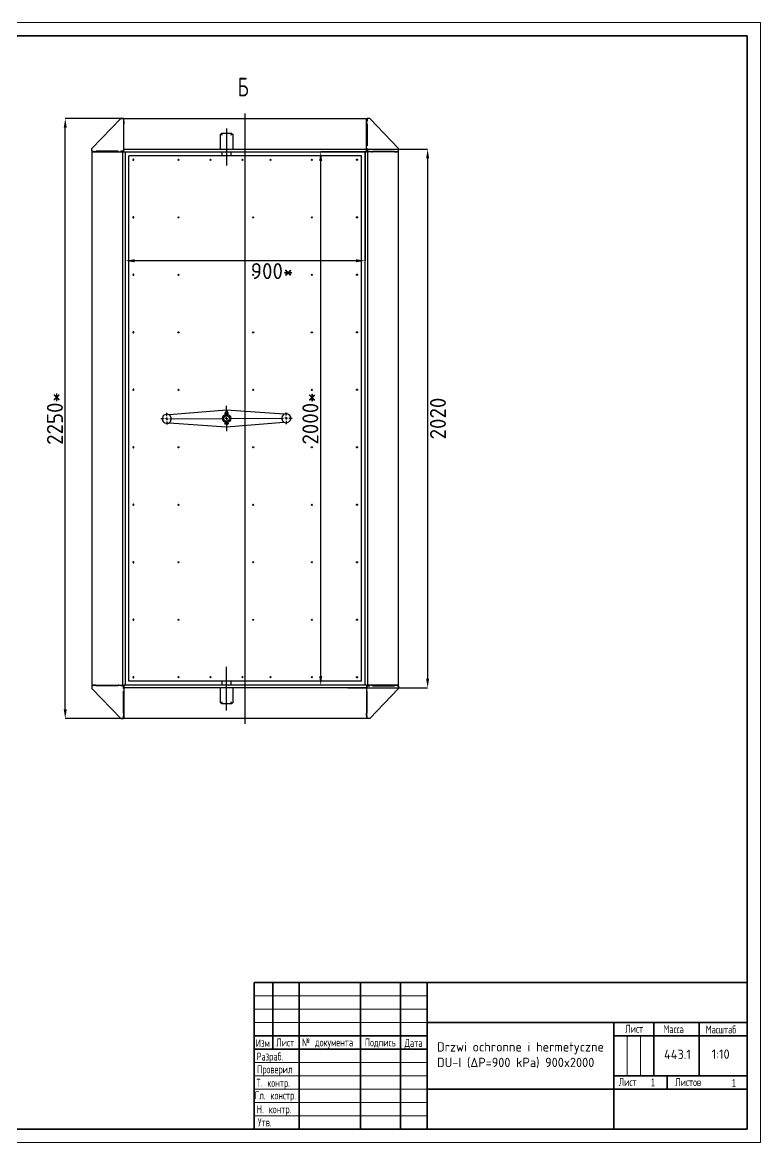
# Model space of a CAD drawing. Header units: millimetres. Extents: x 0 to 594, y 0 to 420.
# Drawn here: x 317.1 to 594, y 0 to 420 of the extents above; entities that cross this region are included whole.
import ezdxf

# ---------------------------------------------------------------- set-up
doc = ezdxf.new("R2010")
doc.units = ezdxf.units.MM
doc.header["$PDSIZE"] = -1
doc.layers.add('FORMAT', color=7, linetype='Continuous')
doc.layers.add('HIDDEN', color=30, linetype='Continuous')
doc.styles.add('GOST-2.304_Type-B', font='')
doc.styles.add('SLDTEXTSTYLE0', font='TXT', dxfattribs={"width": 0.7, "bigfont": 'bigfont'})
doc.styles.add('SLDTEXTSTYLE1', font='TXT', dxfattribs={"width": 0.7})
doc.styles.get('GOST-2.304_Type-B').set_extended_font_data('GOST Common')
doc.dimstyles.new('SLDDIMSTYLE0', dxfattribs={"dimtxt": 3.5, "dimasz": 3.5, "dimexe": 0, "dimexo": 0.0625, "dimgap": 0.875, "dimtad": 2, "dimdec": 1, "dimlfac": 10, "dimrnd": 1e-09, "dimzin": 12, "dimdsep": 46, "dimtxsty": 'SLDTEXTSTYLE1', "dimsah": 1, "dimcen": 0.09, "dimadec": 0, "dimazin": 3, "dimtfac": 1, "dimtdec": 1, "dimtmove": 0, "dimatfit": 0, "dimfxl": 1, "dimfrac": 2, "dimtolj": 1, "dimtzin": 12, "dimarcsym": 0})

# ---------------------------------------------------------------- blocks, each defined once
blk = doc.blocks.new('_D_13')
at = {"layer": 'Defpoints', "color": 0, "transparency": 16777216}
for p in [(429.02, 371.48), (446.2, 371.48), (446.2, 171.48)]:
    blk.add_point(p, dxfattribs=at)
at = {"layer": 'FORMAT', "color": 0, "lineweight": -2, "transparency": 16777216}
for p, q in [((446.14, 371.48), (429.02, 371.48)), ((429.02, 174.98), (429.02, 367.98)), ((446.14, 171.48), (429.02, 171.48))]:
    blk.add_line(p, q, dxfattribs=at)
at = {"layer": 'FORMAT', "color": 0, "transparency": 16777216}
for points in [[(428.44, 367.98), (429.6, 367.98), (429.02, 371.48)], [(428.44, 174.98), (429.6, 174.98), (429.02, 171.48)]]:
    blk.add_solid(points, dxfattribs=at)
at = {"layer": 'FORMAT', "color": 0, "transparency": 16777216, "insert": (422.14, 271.48), "char_height": 6, "attachment_point": 2, "rotation": 90, "style": 'GOST-2.304_Type-B'}
blk.add_mtext('\\A1;2000*', dxfattribs=at)
blk = doc.blocks.new('_D_14')
at = {"layer": 'Defpoints', "color": 0, "transparency": 16777216}
for p in [(355.7, 371.48), (445.7, 371.48), (355.7, 330.63)]:
    blk.add_point(p, dxfattribs=at)
at = {"layer": 'FORMAT', "color": 0, "lineweight": -2, "transparency": 16777216}
for p, q in [((355.7, 371.42), (355.7, 330.63)), ((445.7, 371.42), (445.7, 330.63)), ((442.2, 330.63), (359.2, 330.63))]:
    blk.add_line(p, q, dxfattribs=at)
at = {"layer": 'FORMAT', "color": 0, "transparency": 16777216}
for points in [[(359.2, 331.21), (359.2, 330.05), (355.7, 330.63)], [(442.2, 331.21), (442.2, 330.05), (445.7, 330.63)]]:
    blk.add_solid(points, dxfattribs=at)
at = {"layer": 'FORMAT', "color": 0, "transparency": 16777216, "insert": (410.77, 329.75), "char_height": 6, "attachment_point": 2, "style": 'GOST-2.304_Type-B'}
blk.add_mtext('\\A1;900*', dxfattribs=at)
blk = doc.blocks.new('_D_19')
at = {"layer": 'Defpoints', "color": 0, "transparency": 16777216}
for p in [(333.2, 383.98), (355.2, 383.98), (355.2, 158.98)]:
    blk.add_point(p, dxfattribs=at)
at = {"layer": 'FORMAT', "color": 0, "lineweight": -2, "transparency": 16777216}
for p, q in [((355.14, 383.98), (333.2, 383.98)), ((333.2, 162.48), (333.2, 380.48)), ((355.14, 158.98), (333.2, 158.98))]:
    blk.add_line(p, q, dxfattribs=at)
at = {"layer": 'FORMAT', "color": 0, "transparency": 16777216}
for points in [[(332.62, 380.48), (333.78, 380.48), (333.2, 383.98)], [(332.62, 162.48), (333.78, 162.48), (333.2, 158.98)]]:
    blk.add_solid(points, dxfattribs=at)
at = {"layer": 'FORMAT', "color": 0, "transparency": 16777216, "insert": (326.33, 271.48), "char_height": 6, "attachment_point": 2, "rotation": 90, "style": 'GOST-2.304_Type-B'}
blk.add_mtext('\\A1;2250*', dxfattribs=at)
blk = doc.blocks.new('SW_CENTERMARKSYMBOL_3')
at = {"layer": 'FORMAT', "color": 0}
for p, q in [((22.39, 1.11), (22.38, 4.86)), ((0, 0), (-0.5, 0)), ((0, 1), (-0.01, 2.2)), ((0, 0), (0, 0.5)), ((0, 0), (0, -0.5)), ((0, 0), (0.5, 0)), ((1, 0), (21.4, 0.1)), ((22.4, 0.11), (21.9, 0.1)), ((22.4, 0.11), (22.4, 0.61)), ((22.4, 0.11), (22.4, -0.39)), ((22.4, 0.11), (22.9, 0.11)), ((23.4, 0.11), (43.8, 0.21)), ((44.8, 0.21), (44.3, 0.21)), ((44.79, 1.21), (44.79, 2.41)), ((44.8, 0.21), (44.8, 0.71)), ((44.8, 0.21), (45.3, 0.22)), ((44.8, 0.21), (44.8, -0.29)), ((45.8, 0.22), (47, 0.22)), ((-1, 0), (-2.2, -0.01)), ((0, -1), (0.01, -2.2)), ((22.4, -0.89), (22.42, -4.64)), ((44.8, -0.79), (44.81, -1.99))]:
    blk.add_line(p, q, dxfattribs=at)
blk = doc.blocks.new('*D54')
at = {"layer": 'Defpoints', "color": 0, "transparency": 16777216}
for p in [(443.82, 372.48), (439.13, 170.48), (469.12, 170.48)]:
    blk.add_point(p, dxfattribs=at)
at = {"layer": 'FORMAT', "color": 0, "lineweight": -2, "transparency": 16777216}
for p, q in [((443.88, 372.48), (469.12, 372.48)), ((469.12, 368.98), (469.12, 173.98)), ((439.19, 170.48), (469.12, 170.48))]:
    blk.add_line(p, q, dxfattribs=at)
at = {"layer": 'FORMAT', "color": 0, "transparency": 16777216}
for points in [[(468.53, 368.98), (469.7, 368.98), (469.12, 372.48)], [(468.53, 173.98), (469.7, 173.98), (469.12, 170.48)]]:
    blk.add_solid(points, dxfattribs=at)
at = {"layer": 'FORMAT', "color": 0, "transparency": 16777216, "insert": (472.99, 271.48), "char_height": 6, "attachment_point": 5, "rotation": 90, "style": 'GOST-2.304_Type-B'}
blk.add_mtext('\\A1;2020', dxfattribs=at)

msp = doc.modelspace()

# ---------------------------------------------------------------- linework, layer by layer
at = {"color": 7, "linetype": 'Continuous', "lineweight": 35}
for p, q in [((20, 415), (589, 415)), ((589, 415), (589, 5)), ((404, 5), (404, 60)), ((404, 60), (589, 60)), ((411, 60), (411, 35)), ((421, 60), (421, 5)), ((444, 60), (444, 5)), ((459, 60), (459, 5)), ((469, 60), (469, 5)), ((469, 45), (589, 45)), ((539, 5), (539, 45)), ((554, 45), (554, 25)), ((571, 45), (571, 25)), ((404, 40), (469, 40)), ((539, 40), (589, 40)), ((404, 35), (469, 35)), ((539, 25), (589, 25)), ((559, 25), (559, 20)), ((469, 20), (589, 20)), ((20, 5), (589, 5))]:
    msp.add_line(p, q, dxfattribs=at)
at = {"color": 7, "linetype": 'Continuous', "lineweight": 18}
for p, q in [((404, 55), (469, 55)), ((404, 50), (469, 50)), ((404, 45), (469, 45)), ((544, 40), (544, 25)), ((549, 40), (549, 25)), ((404, 30), (469, 30)), ((404, 25), (469, 25)), ((404, 20), (469, 20)), ((404, 15), (469, 15)), ((404, 10), (469, 10))]:
    msp.add_line(p, q, dxfattribs=at)
at = {"layer": 'FORMAT'}
for p, q in [((343.201, 372.685), (354.001, 383.985)), ((354.001, 383.985), (355.001, 383.985)), ((355.001, 383.985), (355.001, 382.985)), ((355.001, 382.985), (355.201, 382.985)), ((355.201, 383.985), (446.201, 383.985)), ((355.201, 383.525), (355.201, 383.985)), ((355.201, 373.885), (355.201, 383.525)), ((355.201, 382.985), (355.201, 381.985)), ((400.701, 157.012), (400.701, 385.848)), ((446.201, 383.525), (446.201, 383.985)), ((446.201, 373.885), (446.201, 383.525)), ((446.201, 382.985), (446.201, 381.985)), ((446.401, 382.985), (446.201, 382.985)), ((446.401, 383.985), (446.401, 382.985)), ((447.401, 383.985), (446.401, 383.985)), ((458.201, 372.685), (447.401, 383.985)), ((355.201, 381.985), (355.001, 381.985)), ((355.001, 381.985), (355.001, 373.685)), ((391.407, 378.119), (391.401, 378.114)), ((391.401, 372.485), (391.401, 378.114)), ((391.772, 378.485), (395.63, 378.485)), ((393.701, 380.203), (393.701, 366.365)), ((396.001, 378.114), (396.001, 372.485)), ((446.201, 381.985), (446.401, 381.985)), ((446.401, 381.985), (446.401, 373.685)), ((355.201, 374.285), (355.001, 374.285)), ((355.001, 373.985), (355.201, 373.985)), ((355.201, 372.485), (355.201, 373.885)), ((446.401, 374.285), (446.201, 374.285)), ((446.201, 373.985), (446.401, 373.985)), ((446.201, 372.485), (446.201, 373.885)), ((343.201, 371.685), (343.201, 372.685)), ((343.701, 371.685), (343.201, 371.685)), ((343.201, 371.485), (343.201, 171.485)), ((343.201, 371.485), (343.661, 371.485)), ((343.661, 371.485), (353.301, 371.485)), ((343.701, 371.485), (343.701, 371.685)), ((344.701, 371.485), (343.701, 371.485)), ((353.001, 371.685), (344.701, 371.685)), ((344.701, 371.685), (344.701, 371.485)), ((352.901, 371.685), (352.901, 371.485)), ((353.001, 371.485), (353.001, 371.685)), ((353.301, 371.485), (353.001, 371.485)), ((353.301, 371.485), (354.701, 371.485)), ((354.001, 371.685), (354.001, 371.485)), ((355.001, 371.685), (354.001, 371.685)), ((354.701, 371.485), (354.701, 171.485)), ((354.701, 371.485), (355.161, 371.485)), ((355.001, 373.685), (355.201, 373.685)), ((355.201, 372.685), (355.001, 372.685)), ((355.001, 372.685), (355.001, 371.685)), ((355.161, 371.485), (355.701, 371.485)), ((355.201, 372.485), (446.201, 372.485)), ((355.201, 372.025), (355.201, 372.485)), ((355.201, 371.485), (355.201, 372.025)), ((355.201, 371.485), (446.201, 371.485)), ((355.701, 371.485), (355.701, 171.485)), ((357.101, 172.985), (357.101, 369.985)), ((357.323, 369.985), (357.101, 369.985)), ((373.65, 369.985), (357.323, 369.985)), ((373.727, 369.985), (373.65, 369.985)), ((427.674, 369.985), (373.727, 369.985)), ((391.951, 371.485), (391.951, 369.985)), ((395.451, 369.985), (395.451, 371.485)), ((427.752, 369.985), (427.674, 369.985)), ((444.078, 369.985), (427.752, 369.985)), ((444.301, 369.985), (444.078, 369.985)), ((444.301, 172.985), (444.301, 369.985)), ((446.241, 371.485), (445.701, 371.485)), ((445.701, 171.485), (445.701, 371.485)), ((446.401, 373.685), (446.201, 373.685)), ((446.201, 372.685), (446.401, 372.685)), ((446.201, 372.025), (446.201, 372.485)), ((446.201, 371.485), (446.201, 372.025)), ((446.701, 371.485), (446.241, 371.485)), ((446.401, 372.685), (446.401, 371.685)), ((446.401, 371.685), (447.401, 371.685)), ((446.701, 171.485), (446.701, 371.485)), ((448.101, 371.485), (446.701, 371.485)), ((447.401, 371.685), (447.401, 371.485)), ((448.101, 371.485), (448.401, 371.485)), ((457.741, 371.485), (448.101, 371.485)), ((448.401, 371.685), (456.701, 371.685)), ((448.401, 371.485), (448.401, 371.685)), ((448.501, 371.485), (448.501, 371.685)), ((456.701, 371.685), (456.701, 371.485)), ((456.701, 371.485), (457.701, 371.485)), ((457.701, 371.685), (458.201, 371.685)), ((457.701, 371.485), (457.701, 371.685)), ((458.201, 371.485), (457.741, 371.485)), ((458.201, 371.685), (458.201, 372.685)), ((458.201, 171.485), (458.201, 371.485)), ((393.686, 274.565), (372.151, 272.85)), ((393.104, 273.196), (393.104, 273.036)), ((393.104, 273.196), (394.304, 273.194)), ((393.104, 273.036), (394.304, 273.034)), ((393.127, 273.27), (393.128, 273.643)), ((393.127, 273.27), (393.254, 273.196)), ((393.255, 273.716), (393.128, 273.643)), ((393.93, 273.715), (393.255, 273.716)), ((393.404, 273.036), (393.404, 273.006)), ((393.406, 274.176), (393.405, 273.716)), ((393.507, 274.275), (393.406, 274.176)), ((393.966, 274.175), (393.406, 274.176)), ((393.416, 273.269), (393.417, 273.642)), ((393.507, 274.275), (393.88, 274.275)), ((415.236, 273.056), (393.686, 274.565)), ((393.88, 274.275), (393.907, 274.275)), ((394.006, 274.174), (393.907, 274.275)), ((394.155, 273.714), (393.93, 273.715)), ((394.006, 274.174), (393.966, 274.175)), ((393.993, 273.268), (393.994, 273.641)), ((394.004, 273.005), (394.004, 273.034)), ((394.005, 273.714), (394.006, 274.174)), ((394.154, 273.194), (394.282, 273.267)), ((394.283, 273.64), (394.155, 273.714)), ((394.282, 273.267), (394.283, 273.64)), ((394.304, 273.034), (394.304, 273.194)), ((372.165, 269.914), (393.716, 268.405)), ((393.098, 269.936), (393.097, 269.776)), ((393.097, 269.776), (394.297, 269.774)), ((393.098, 269.936), (394.298, 269.934)), ((393.12, 269.776), (393.119, 269.45)), ((393.119, 269.45), (393.246, 269.376)), ((394.086, 269.374), (393.246, 269.376)), ((393.398, 269.965), (393.398, 269.936)), ((393.399, 270.479), (393.399, 270.474)), ((393.403, 272.497), (393.403, 272.492)), ((393.409, 269.776), (393.408, 269.449)), ((393.716, 268.405), (415.25, 270.12)), ((393.986, 269.774), (393.985, 269.448)), ((393.998, 269.934), (393.998, 269.964)), ((393.999, 270.473), (393.999, 270.478)), ((394.003, 272.491), (394.003, 272.496)), ((394.146, 269.374), (394.086, 269.374)), ((394.146, 269.374), (394.274, 269.447)), ((394.275, 269.774), (394.274, 269.447)), ((394.297, 269.774), (394.298, 269.934)), ((393.701, 162.07), (393.701, 178.403)), ((357.323, 172.985), (357.101, 172.985)), ((373.65, 172.985), (357.323, 172.985)), ((373.727, 172.985), (373.65, 172.985)), ((427.674, 172.985), (373.727, 172.985)), ((391.951, 172.985), (391.951, 171.485)), ((395.451, 171.485), (395.451, 172.985)), ((427.752, 172.985), (427.674, 172.985)), ((444.078, 172.985), (427.752, 172.985)), ((444.301, 172.985), (444.078, 172.985)), ((343.201, 171.485), (343.661, 171.485)), ((343.201, 171.285), (343.201, 170.285)), ((343.701, 171.285), (343.201, 171.285)), ((343.201, 170.285), (354.001, 158.985)), ((343.661, 171.485), (353.301, 171.485)), ((343.701, 171.485), (343.701, 171.285)), ((344.701, 171.485), (343.701, 171.485)), ((344.701, 171.285), (344.701, 171.485)), ((353.001, 171.285), (344.701, 171.285)), ((352.901, 171.485), (352.901, 171.285)), ((353.001, 171.485), (353.001, 171.285)), ((353.301, 171.485), (353.001, 171.485)), ((353.301, 171.485), (354.701, 171.485)), ((354.001, 171.285), (354.001, 171.485)), ((355.001, 171.285), (354.001, 171.285)), ((354.701, 171.485), (355.161, 171.485)), ((355.001, 170.285), (355.001, 171.285)), ((355.201, 170.285), (355.001, 170.285)), ((355.001, 169.285), (355.201, 169.285)), ((355.001, 160.985), (355.001, 169.285)), ((355.201, 168.985), (355.001, 168.985)), ((355.001, 168.685), (355.201, 168.685)), ((355.161, 171.485), (355.701, 171.485)), ((446.201, 171.485), (355.201, 171.485)), ((355.201, 171.485), (355.201, 170.945)), ((355.201, 170.945), (355.201, 170.485)), ((446.201, 170.485), (355.201, 170.485)), ((355.201, 170.485), (355.201, 169.085)), ((355.201, 169.085), (355.201, 159.445)), ((391.401, 164.856), (391.401, 170.485)), ((396.001, 170.485), (396.001, 164.856)), ((446.241, 171.485), (445.701, 171.485)), ((446.201, 171.485), (446.201, 170.945)), ((446.201, 170.945), (446.201, 170.485)), ((446.201, 170.485), (446.201, 169.085)), ((446.201, 170.285), (446.401, 170.285)), ((446.401, 169.285), (446.201, 169.285)), ((446.201, 169.085), (446.201, 159.445)), ((446.401, 168.985), (446.201, 168.985)), ((446.201, 168.685), (446.401, 168.685)), ((446.701, 171.485), (446.241, 171.485)), ((446.401, 170.285), (446.401, 171.285)), ((446.401, 171.285), (447.401, 171.285)), ((446.401, 160.985), (446.401, 169.285)), ((448.101, 171.485), (446.701, 171.485)), ((447.401, 171.285), (447.401, 171.485)), ((458.201, 170.285), (447.401, 158.985)), ((448.101, 171.485), (448.401, 171.485)), ((457.741, 171.485), (448.101, 171.485)), ((448.401, 171.485), (448.401, 171.285)), ((448.401, 171.285), (456.701, 171.285)), ((448.501, 171.285), (448.501, 171.485)), ((456.701, 171.285), (456.701, 171.485)), ((456.701, 171.485), (457.701, 171.485)), ((457.701, 171.485), (457.701, 171.285)), ((457.701, 171.285), (458.201, 171.285)), ((458.201, 171.485), (457.741, 171.485)), ((458.201, 171.285), (458.201, 170.285)), ((395.63, 164.485), (391.772, 164.485)), ((395.994, 164.851), (396.001, 164.856)), ((355.201, 160.985), (355.001, 160.985)), ((355.001, 159.985), (355.201, 159.985)), ((355.001, 158.985), (355.001, 159.985)), ((355.201, 159.985), (355.201, 160.985)), ((446.201, 159.985), (446.201, 160.985)), ((446.201, 160.985), (446.401, 160.985)), ((446.401, 159.985), (446.201, 159.985)), ((446.401, 158.985), (446.401, 159.985)), ((354.001, 158.985), (355.001, 158.985)), ((355.201, 159.445), (355.201, 158.985)), ((446.201, 158.985), (355.201, 158.985)), ((446.201, 159.445), (446.201, 158.985)), ((447.401, 158.985), (446.401, 158.985))]:
    msp.add_line(p, q, dxfattribs=at)
at = {"layer": 'FORMAT', "flags": 128}
for points in [[(391.71, 378.12), (391.56, 378.12), (391.413, 378.12)], [(391.965, 377.92), (391.892, 377.988), (391.809, 378.06), (391.755, 378.099), (391.716, 378.118), (391.701, 378.117), (391.701, 378.114)], [(391.769, 378.474), (391.769, 378.328), (391.769, 378.18)], [(391.769, 378.178), (391.769, 378.177), (391.775, 378.156), (391.79, 378.126), (391.814, 378.091), (391.882, 378.013), (391.967, 377.921)], [(395.423, 377.93), (395.516, 378.131), (395.588, 378.298), (395.614, 378.373), (395.63, 378.433), (395.636, 378.471), (395.63, 378.485)], [(395.701, 378.114), (395.69, 378.119), (395.66, 378.107), (395.617, 378.079), (395.543, 378.017), (395.437, 377.92)], [(395.636, 378.178), (395.636, 378.326), (395.636, 378.471)], [(395.989, 378.12), (395.842, 378.12), (395.692, 378.12)], [(358.569, 368.485), (358.585, 368.405), (358.629, 368.336), (358.694, 368.291), (358.772, 368.275), (358.85, 368.291), (358.915, 368.336), (358.959, 368.405), (358.975, 368.485), (358.959, 368.565), (358.915, 368.633), (358.85, 368.679), (358.772, 368.695), (358.694, 368.679), (358.629, 368.633), (358.585, 368.565), (358.569, 368.485)], [(442.832, 368.485), (442.817, 368.405), (442.773, 368.336), (442.707, 368.291), (442.63, 368.275), (442.552, 368.291), (442.486, 368.336), (442.442, 368.405), (442.427, 368.485), (442.442, 368.565), (442.486, 368.633), (442.552, 368.679), (442.63, 368.695), (442.707, 368.679), (442.773, 368.633), (442.817, 368.565), (442.832, 368.485)], [(358.569, 346.929), (358.585, 346.849), (358.629, 346.781), (358.694, 346.735), (358.772, 346.719), (358.85, 346.735), (358.915, 346.781), (358.959, 346.849), (358.975, 346.929), (358.959, 347.01), (358.915, 347.078), (358.85, 347.123), (358.772, 347.139), (358.694, 347.123), (358.629, 347.078), (358.585, 347.01), (358.569, 346.929)], [(442.832, 346.929), (442.817, 346.849), (442.773, 346.781), (442.707, 346.735), (442.63, 346.719), (442.552, 346.735), (442.486, 346.781), (442.442, 346.849), (442.427, 346.929), (442.442, 347.01), (442.486, 347.078), (442.552, 347.123), (442.63, 347.139), (442.707, 347.123), (442.773, 347.078), (442.817, 347.01), (442.832, 346.929)], [(358.569, 325.374), (358.585, 325.293), (358.629, 325.225), (358.694, 325.18), (358.772, 325.164), (358.85, 325.18), (358.915, 325.225), (358.959, 325.293), (358.975, 325.374), (358.959, 325.454), (358.915, 325.522), (358.85, 325.568), (358.772, 325.584), (358.694, 325.568), (358.629, 325.522), (358.585, 325.454), (358.569, 325.374)], [(442.832, 325.374), (442.817, 325.293), (442.773, 325.225), (442.707, 325.18), (442.63, 325.164), (442.552, 325.18), (442.486, 325.225), (442.442, 325.293), (442.427, 325.374), (442.442, 325.454), (442.486, 325.522), (442.552, 325.568), (442.63, 325.584), (442.707, 325.568), (442.773, 325.522), (442.817, 325.454), (442.832, 325.374)], [(358.569, 303.818), (358.585, 303.738), (358.629, 303.67), (358.694, 303.624), (358.772, 303.608), (358.85, 303.624), (358.915, 303.67), (358.959, 303.738), (358.975, 303.818), (358.959, 303.899), (358.915, 303.967), (358.85, 304.012), (358.772, 304.028), (358.694, 304.012), (358.629, 303.967), (358.585, 303.899), (358.569, 303.818)], [(442.832, 303.818), (442.817, 303.738), (442.773, 303.67), (442.707, 303.624), (442.63, 303.608), (442.552, 303.624), (442.486, 303.67), (442.442, 303.738), (442.427, 303.818), (442.442, 303.899), (442.486, 303.967), (442.552, 304.012), (442.63, 304.028), (442.707, 304.012), (442.773, 303.967), (442.817, 303.899), (442.832, 303.818)], [(358.569, 282.263), (358.585, 282.182), (358.629, 282.114), (358.694, 282.069), (358.772, 282.053), (358.85, 282.069), (358.915, 282.114), (358.959, 282.182), (358.975, 282.263), (358.959, 282.343), (358.915, 282.411), (358.85, 282.457), (358.772, 282.473), (358.694, 282.457), (358.629, 282.411), (358.585, 282.343), (358.569, 282.263)], [(442.832, 282.263), (442.817, 282.182), (442.773, 282.114), (442.707, 282.069), (442.63, 282.053), (442.552, 282.069), (442.486, 282.114), (442.442, 282.182), (442.427, 282.263), (442.442, 282.343), (442.486, 282.411), (442.552, 282.457), (442.63, 282.473), (442.707, 282.457), (442.773, 282.411), (442.817, 282.343), (442.832, 282.263)], [(393.993, 273.268), (393.684, 273.224), (393.416, 273.269)], [(393.417, 273.642), (393.726, 273.686), (393.994, 273.641)], [(394.282, 273.267), (394.127, 273.223), (393.993, 273.268)], [(393.994, 273.641), (394.149, 273.685), (394.283, 273.64)], [(393.408, 269.449), (393.253, 269.405), (393.119, 269.45)], [(393.985, 269.448), (393.676, 269.404), (393.408, 269.449)], [(358.569, 260.707), (358.585, 260.627), (358.629, 260.559), (358.694, 260.513), (358.772, 260.497), (358.85, 260.513), (358.915, 260.559), (358.959, 260.627), (358.975, 260.707), (358.959, 260.787), (358.915, 260.856), (358.85, 260.901), (358.772, 260.917), (358.694, 260.901), (358.629, 260.856), (358.585, 260.787), (358.569, 260.707)], [(442.832, 260.707), (442.817, 260.627), (442.773, 260.559), (442.707, 260.513), (442.63, 260.497), (442.552, 260.513), (442.486, 260.559), (442.442, 260.627), (442.427, 260.707), (442.442, 260.787), (442.486, 260.856), (442.552, 260.901), (442.63, 260.917), (442.707, 260.901), (442.773, 260.856), (442.817, 260.787), (442.832, 260.707)], [(358.569, 239.152), (358.585, 239.071), (358.629, 239.003), (358.694, 238.958), (358.772, 238.942), (358.85, 238.958), (358.915, 239.003), (358.959, 239.071), (358.975, 239.152), (358.959, 239.232), (358.915, 239.3), (358.85, 239.346), (358.772, 239.362), (358.694, 239.346), (358.629, 239.3), (358.585, 239.232), (358.569, 239.152)], [(442.832, 239.152), (442.817, 239.071), (442.773, 239.003), (442.707, 238.958), (442.63, 238.942), (442.552, 238.958), (442.486, 239.003), (442.442, 239.071), (442.427, 239.152), (442.442, 239.232), (442.486, 239.3), (442.552, 239.346), (442.63, 239.362), (442.707, 239.346), (442.773, 239.3), (442.817, 239.232), (442.832, 239.152)], [(358.569, 217.596), (358.585, 217.516), (358.629, 217.447), (358.694, 217.402), (358.772, 217.386), (358.85, 217.402), (358.915, 217.447), (358.959, 217.516), (358.975, 217.596), (358.959, 217.676), (358.915, 217.744), (358.85, 217.79), (358.772, 217.806), (358.694, 217.79), (358.629, 217.744), (358.585, 217.676), (358.569, 217.596)], [(442.832, 217.596), (442.817, 217.516), (442.773, 217.447), (442.707, 217.402), (442.63, 217.386), (442.552, 217.402), (442.486, 217.447), (442.442, 217.516), (442.427, 217.596), (442.442, 217.676), (442.486, 217.744), (442.552, 217.79), (442.63, 217.806), (442.707, 217.79), (442.773, 217.744), (442.817, 217.676), (442.832, 217.596)], [(358.569, 196.04), (358.585, 195.96), (358.629, 195.892), (358.694, 195.846), (358.772, 195.83), (358.85, 195.846), (358.915, 195.892), (358.959, 195.96), (358.975, 196.04), (358.959, 196.121), (358.915, 196.189), (358.85, 196.234), (358.772, 196.25), (358.694, 196.234), (358.629, 196.189), (358.585, 196.121), (358.569, 196.04)], [(442.832, 196.04), (442.817, 195.96), (442.773, 195.892), (442.707, 195.846), (442.63, 195.83), (442.552, 195.846), (442.486, 195.892), (442.442, 195.96), (442.427, 196.04), (442.442, 196.121), (442.486, 196.189), (442.552, 196.234), (442.63, 196.25), (442.707, 196.234), (442.773, 196.189), (442.817, 196.121), (442.832, 196.04)], [(358.569, 174.485), (358.585, 174.405), (358.629, 174.336), (358.694, 174.291), (358.772, 174.275), (358.85, 174.291), (358.915, 174.336), (358.959, 174.405), (358.975, 174.485), (358.959, 174.565), (358.915, 174.633), (358.85, 174.679), (358.772, 174.695), (358.694, 174.679), (358.629, 174.633), (358.585, 174.565), (358.569, 174.485)], [(442.832, 174.485), (442.817, 174.405), (442.773, 174.336), (442.707, 174.291), (442.63, 174.275), (442.552, 174.291), (442.486, 174.336), (442.442, 174.405), (442.427, 174.485), (442.442, 174.565), (442.486, 174.633), (442.552, 174.679), (442.63, 174.695), (442.707, 174.679), (442.773, 174.633), (442.817, 174.565), (442.832, 174.485)], [(391.413, 164.85), (391.56, 164.85), (391.71, 164.85)], [(391.701, 164.856), (391.711, 164.85), (391.741, 164.862), (391.785, 164.891), (391.859, 164.952), (391.965, 165.05)], [(391.979, 165.04), (391.885, 164.839), (391.814, 164.672), (391.787, 164.597), (391.771, 164.537), (391.766, 164.499), (391.772, 164.485)], [(391.766, 164.792), (391.766, 164.644), (391.766, 164.499)], [(395.632, 164.791), (395.633, 164.793), (395.627, 164.814), (395.612, 164.843), (395.588, 164.879), (395.519, 164.957), (395.435, 165.049)], [(395.437, 165.05), (395.51, 164.982), (395.592, 164.91), (395.646, 164.871), (395.685, 164.852), (395.7, 164.853), (395.701, 164.856)], [(395.633, 164.495), (395.633, 164.642), (395.633, 164.79)], [(395.692, 164.85), (395.842, 164.85), (395.989, 164.85)]]:
    msp.add_lwpolyline(points, dxfattribs=at)
at = {"layer": 'FORMAT'}
for centre, radius in [((375.701, 368.485), 0.21), ((387.701, 368.485), 0.21), ((399.701, 368.485), 0.21), ((410.201, 368.485), 0.21), ((425.701, 368.485), 0.21), ((375.701, 346.885), 0.21), ((403.701, 346.885), 0.21), ((425.701, 346.885), 0.21), ((375.701, 325.335), 0.21), ((403.701, 325.335), 0.21), ((425.701, 325.335), 0.21), ((375.701, 303.785), 0.21), ((403.701, 303.785), 0.21), ((425.701, 303.785), 0.21), ((375.701, 282.235), 0.21), ((403.701, 282.235), 0.21), ((425.701, 282.235), 0.21), ((393.701, 271.485), 1.55), ((393.701, 271.485), 1.055), ((375.701, 260.685), 0.21), ((403.701, 260.685), 0.21), ((425.701, 260.685), 0.21), ((375.701, 239.135), 0.21), ((403.701, 239.135), 0.21), ((425.701, 239.135), 0.21), ((375.701, 217.585), 0.21), ((403.701, 217.585), 0.21), ((425.701, 217.585), 0.21), ((375.701, 196.035), 0.21), ((403.701, 196.035), 0.21), ((425.701, 196.035), 0.21), ((375.701, 174.485), 0.21), ((387.701, 174.485), 0.21), ((399.701, 174.485), 0.21), ((410.201, 174.485), 0.21), ((425.701, 174.485), 0.21)]:
    msp.add_circle(centre, radius, dxfattribs=at)
for centre, radius, start, end in [((390.961, 376.163), 2.008, 60.29048, 76.79237), ((393.583, 378.847), 1.847, 191.30988, 209.77029), ((394.987, 378.476), 0.714, 308.94461, 335.30422), ((396.422, 376.209), 1.958, 103.02728, 119.90618), ((392.001, 377.885), 0.05, 154.04834, 270), ((392.001, 377.885), 0.05, 135.92672, 154.04834), ((392.001, 377.885), 0.05, 115.38336, 133.39893), ((392.001, 377.885), 0.05, 360, 115.35311), ((392.001, 377.885), 0.05, 270, 0), ((395.401, 377.885), 0.05, 64.07159, 180), ((395.401, 377.885), 0.05, 180, 270), ((395.401, 377.885), 0.05, 270, 25.95144), ((395.401, 377.885), 0.05, 45.92692, 64.04855), ((395.401, 377.885), 0.05, 25.95144, 44.07302), ((358.804, 368.485), 0.21, 95.25229, 264.74771), ((442.6, 368.488), 0.207, 359.02424, 88.98981), ((442.6, 368.481), 0.207, 273.56975, 0.94527), ((358.804, 346.929), 0.21, 95.26904, 264.73114), ((442.6, 346.933), 0.207, 359.02424, 88.98981), ((442.6, 346.926), 0.207, 273.56975, 0.94527), ((358.804, 325.374), 0.21, 95.26942, 264.73083), ((442.6, 325.377), 0.207, 359.06844, 85.29404), ((442.6, 325.37), 0.207, 274.70596, 0.93156), ((358.804, 303.818), 0.21, 95.2492, 264.75073), ((442.6, 303.822), 0.207, 359.06844, 85.29404), ((442.6, 303.815), 0.207, 274.70596, 0.93156), ((358.804, 282.263), 0.21, 95.25229, 264.74771), ((442.6, 282.266), 0.207, 359.06844, 85.29404), ((442.6, 282.259), 0.207, 274.70596, 0.93156), ((371.301, 271.378), 1.7, 306.28327, 126.28327), ((393.272, 273.493), 0.266, 237.02835, 302.73375), ((393.272, 273.419), 0.266, 57.02835, 122.73375), ((416.101, 271.592), 1.7, 305.35098, 125.35098), ((371.301, 271.378), 1.7, 126.28327, 306.28327), ((394.13, 269.672), 0.267, 237.12416, 302.63794), ((416.101, 271.592), 1.7, 125.35098, 305.35098), ((358.804, 260.707), 0.21, 95.25229, 264.74771), ((442.6, 260.71), 0.207, 359.06844, 85.29404), ((442.6, 260.704), 0.207, 274.70596, 0.93156), ((358.804, 239.152), 0.21, 95.25229, 264.74771), ((442.6, 239.155), 0.207, 359.06844, 85.29404), ((442.6, 239.148), 0.207, 274.70596, 0.93156), ((358.804, 217.596), 0.21, 95.26073, 264.73914), ((442.6, 217.599), 0.207, 359.06834, 85.30257), ((442.6, 217.593), 0.207, 274.6973, 0.93166), ((358.804, 196.04), 0.21, 95.23572, 264.76446), ((442.6, 196.044), 0.207, 359.06865, 85.27728), ((442.6, 196.037), 0.207, 274.72291, 0.93135), ((358.804, 174.485), 0.21, 97.50944, 268.30418), ((442.6, 174.488), 0.207, 359.06844, 85.29404), ((442.6, 174.482), 0.207, 274.70596, 0.93156), ((390.98, 166.76), 1.958, 283.02728, 299.90618), ((392.415, 164.493), 0.714, 128.94461, 155.30422), ((392.001, 165.085), 0.05, 90, 205.95144), ((392.001, 165.085), 0.05, 205.95144, 224.07302), ((392.001, 165.085), 0.05, 225.92692, 244.04855), ((392.001, 165.085), 0.05, 244.07159, 360), ((392.001, 165.085), 0.05, 0, 90), ((395.401, 165.085), 0.05, 90, 180), ((395.401, 165.085), 0.05, 180, 295.35311), ((395.401, 165.085), 0.05, 334.04834, 90), ((395.401, 165.085), 0.05, 295.38336, 313.39893), ((393.819, 164.123), 1.847, 11.30988, 29.77029), ((395.401, 165.085), 0.05, 315.92672, 334.04834), ((396.441, 166.807), 2.008, 240.29048, 256.79237)]:
    msp.add_arc(centre, radius, start, end, dxfattribs=at)
at = {"layer": 'HIDDEN', "color": 1, "lineweight": 18}
for p, q in [((0, 420), (594, 420)), ((594, 420), (594, 0)), ((594, 0), (0, 0))]:
    msp.add_line(p, q, dxfattribs=at)

# ---------------------------------------------------------------- block references
at = {"layer": 'FORMAT'}
msp.add_blockref('SW_CENTERMARKSYMBOL_3', (371.301, 271.378), dxfattribs=at)

# ---------------------------------------------------------------- texts
at = {"color": 7, "linetype": 'Continuous', "lineweight": 0, "char_height": 3, "attachment_point": 1}
for s, insert, style in [('Лист', (543.232, 44.186), 'SLDTEXTSTYLE0'), ('Масса', (557.584, 44.064), 'SLDTEXTSTYLE0'), ('Масштаб', (573.413, 43.909), 'SLDTEXTSTYLE0'), ('Изм', (404.675, 38.803), 'SLDTEXTSTYLE0'), ('Лист', (412.349, 39.038), 'SLDTEXTSTYLE0'), ('№ документа', (421.986, 39.093), 'SLDTEXTSTYLE0'), ('Подпись', (445.56, 39.038), 'SLDTEXTSTYLE0'), ('Дата', (460.476, 38.882), 'SLDTEXTSTYLE0'), ('Разраб.', (404.954, 33.77), 'SLDTEXTSTYLE0'), ('Проверил', (405.162, 28.97), 'SLDTEXTSTYLE0'), ('Т. контр.', (404.892, 23.905), 'SLDTEXTSTYLE0'), ('Лист', (540.774, 24.216), 'SLDTEXTSTYLE0'), ('1', (552.863, 24.062), 'SLDTEXTSTYLE1'), ('Листов', (561.962, 24.178), 'SLDTEXTSTYLE0'), ('1', (583.224, 23.811), 'SLDTEXTSTYLE1'), ('Гл. констр.', (404.296, 19.203), 'SLDTEXTSTYLE0'), ('Н. контр.', (405.033, 13.993), 'SLDTEXTSTYLE0'), ('Утв.', (405.461, 9.092), 'SLDTEXTSTYLE0')]:
    msp.add_mtext(s, dxfattribs=dict(at, insert=insert, style=style))
at = {"color": 7, "linetype": 'Continuous', "lineweight": 0, "char_height": 3.5, "width": 66.21176, "attachment_point": 1, "style": 'GOST-2.304_Type-B'}
for s, insert in [('\\pxql;Drzwi ochronne i hermetyczne^JDU-I (ΔP=900 kPa) 900x2000^J', (472.643, 37.646)), ('443.1', (557.816, 34.813)), ('1:10', (575.672, 34.918))]:
    msp.add_mtext(s, dxfattribs=dict(at, insert=insert))
at = {"layer": 'FORMAT', "insert": (399.954, 399.273), "char_height": 7, "attachment_point": 2, "style": 'SLDTEXTSTYLE0'}
msp.add_mtext('Б', dxfattribs=at)

# ---------------------------------------------------------------- dimensions: what is measured, and where the dimension line sits
at = {"layer": 'FORMAT'}
for base, p1, p2, picture, middle in [((333.201, 383.985), (355.201, 158.985), (355.201, 383.985), '_D_19', (333.201, 271.485)), ((429.019, 371.485), (446.201, 171.485), (446.201, 371.485), '_D_13', (429.019, 271.485))]:
    dim = msp.add_linear_dim(base=base, p1=p1, p2=p2, angle=90, text='<>*', dimstyle='SLDDIMSTYLE0', override={"dimtxt": 6, "dimtxsty": 'GOST-2.304_Type-B'}, dxfattribs=at)
    dim.commit()
    dim.dimension.update_dxf_attribs({"geometry": picture, "text_midpoint": middle, "dimtype": 160})
dim = msp.add_linear_dim(base=(355.701, 330.629), p1=(445.701, 371.485), p2=(355.701, 371.485), text='<>*', dimstyle='SLDDIMSTYLE0', override={"dimtxt": 6, "dimtxsty": 'GOST-2.304_Type-B'}, dxfattribs=at)
dim.commit()
dim.dimension.update_dxf_attribs({"geometry": '_D_14', "text_midpoint": (410.767, 330.629), "dimtype": 160})
dim = msp.add_linear_dim(base=(469.115, 170.485), p1=(443.817, 372.485), p2=(439.131, 170.485), angle=90, dimstyle='SLDDIMSTYLE0', override={"dimtxt": 6, "dimtxsty": 'GOST-2.304_Type-B'}, dxfattribs=at)
dim.commit()
dim.dimension.update_dxf_attribs({"geometry": '*D54', "text_midpoint": (472.99, 271.485)})

doc.saveas('drawing.dxf')
